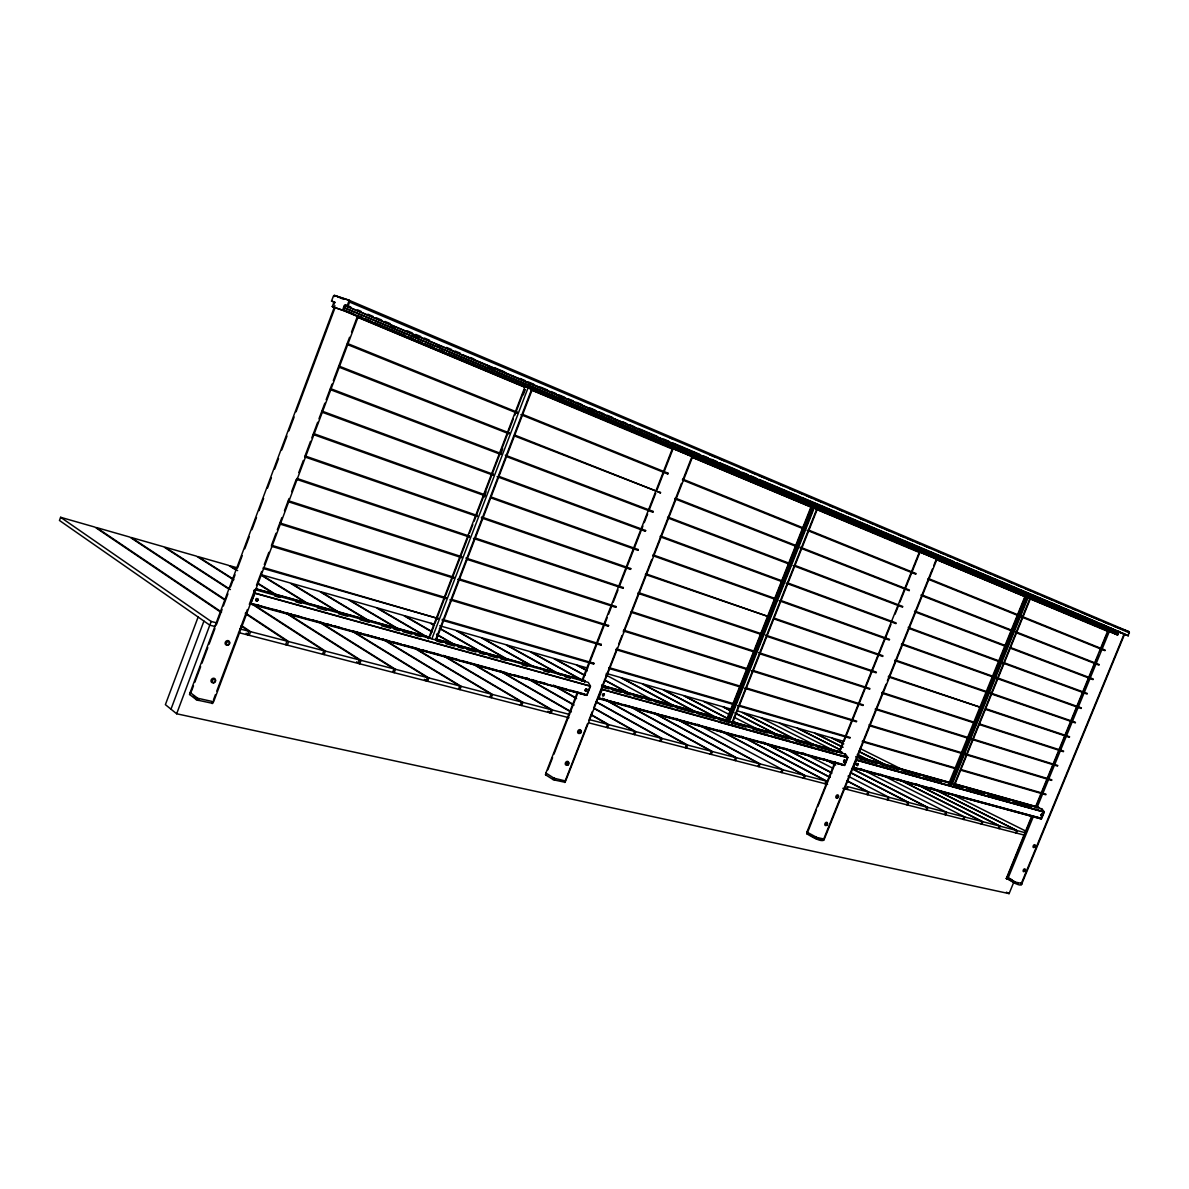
<?xml version="1.0" encoding="UTF-8"?>
<svg xmlns="http://www.w3.org/2000/svg" width="1189" height="1189" viewBox="0 0 1189 1189"><rect width="100%" height="100%" fill="white"/><g stroke="black" fill="none" stroke-linecap="round" stroke-linejoin="round"><path stroke-width="1.5" d="M843.61 761.659L844.264 760.024L845.171 760.336L844.517 761.956L843.61 761.659L844.517 761.956M843.863 761.792L844.264 760.024M844.249 761.837L845.171 760.336M856.645 765.226L857.284 763.606L858.176 763.918L857.522 765.523L856.645 765.226L857.522 765.523M856.897 765.359L857.284 763.606M857.269 765.404L858.176 763.918M212.801 703.383L196.705 699.949L189.571 694.495L190.151 692.533L197.746 698.255L213.619 701.778L358.157 316.764M1117.274 634.51L1118.864 631.612M1041.594 814.97L1040.657 815L1042.114 814.48L1041.519 815.922L1040.761 814.673L1041.386 815.253M1040.776 815.654L1041.861 814.361M585.493 690.229L585.924 688.996L587.039 689.367L586.296 691.255L585.137 689.813M603.611 694.584L602.927 695.297M190.151 692.533L334.897 305.677M250.998 600.356L250.745 603.165L254.535 593.519M844.502 761.138L843.61 760.752M843.863 760.826L843.685 761.228M598.676 698.523L602.184 689.516L847.876 757.586L844.74 765.404L598.186 697.898L619.959 703.695M856.556 764.735L857.641 764.349L856.645 764.334M332.311 306.569L334.02 301.932L331.523 301.085L333.217 296.581A1.516 0.758 -68.8 0 1 334.466 295.392L348.511 300.029L1129.045 631.716L1128.287 635.788L344.424 305.424L342.655 310.091M333.143 306.911L332.34 306.435M1041.222 814.524L1040.851 815.268L1041.609 814.346M343.086 309.794L1117.482 634.763M585.434 691.017L586.43 689.754L585.419 690.2M502.65 448.625L500.777 454.436L501.119 453.574L330.512 388.61M857.016 764.304L857.492 764.304M1040.672 814.881L1041.519 815.922M1024.324 870.526C1026.508 872.176 1024.264 869.605 1024.294 869.783M219.92 611.651L94.897 527.099L60.609 517.289L59.45 520.455L209.799 625.161L215.179 626.544M198.117 617.032L165.39 704.646L176.656 713.772L1009.104 893.623L1014.024 881.644M170.993 709.179L203.928 621.074M176.656 713.772L211.181 621.461L60.609 517.289M334.124 304.25L334.867 302.288L334.02 301.932M190.968 692.474L189.571 694.495M191.563 690.972L193.51 685.771M194.803 682.308L200.644 666.702M201.952 663.239L207.793 647.619M209.086 644.156L214.927 628.55M216.235 625.087L222.075 609.467M223.369 606.004L227.916 593.861M230.503 586.935L235.05 574.792M237.651 567.852L242.199 555.709M244.785 548.783L249.333 536.64M251.934 529.699L256.482 517.557M259.068 510.631L263.616 498.488M267.51 488.084L271.404 477.681M274.659 469.001L278.553 458.597M281.793 449.932L286.98 436.051M288.927 430.849L294.129 416.982M296.076 411.78L335.03 307.728M196.215 699.667L197.002 697.884M343.547 309.616L345.196 305.216M198.162 700.455L198.86 698.597M1128.287 635.788L346.995 306.286L348.704 301.709A1.531 0.773 -68.7 0 0 348.511 300.029M212.058 702.64L212.846 701.54M212.132 703.591L212.994 701.778M213.515 699.756L215.462 694.554M216.77 691.077L247.371 609.571M249.318 604.369L254.52 590.487M256.482 585.285L261.684 571.419M264.285 564.478L268.848 552.335M271.449 545.394L276.011 533.252M277.305 529.789L281.867 517.646M284.468 510.705L289.031 498.563M291.632 491.637L296.195 479.494M298.796 472.553L303.358 460.411M304.652 456.948L310.507 441.327M311.815 437.864L317.671 422.258M318.979 418.781L324.835 403.175M326.143 399.712L331.999 384.106M333.292 380.629L349.566 337.275M351.528 332.073L356.73 318.191M247.52 634.881L248.887 631.24L241.263 626.083M241.412 625.488L250.567 631.671L249.2 635.312L246.153 633.247M285.657 644.706L287.01 641.139L245.38 613.583M287.277 645.137L288.63 641.555L245.424 612.989M322.516 654.218L323.854 650.695L250.597 603.18L586.95 695.327L590.487 686.276L254.936 593.311L250.567 604.086L586.563 695.387M324.092 654.619L325.429 651.111L253.792 604.681M358.186 663.403L359.509 659.94L284.974 612.498M286.445 612.9L361.025 660.341L359.702 663.804L356.611 661.812M392.697 672.305L394.005 668.902L319.038 621.996M394.183 672.692L395.476 669.288L320.465 622.382M428.412 638.79L525.345 385.756M430.329 635.565L433.658 626.9M434.981 623.422L468.184 536.774M469.506 533.311L472.836 524.646M474.158 521.168L507.361 434.52M508.684 431.042L513.336 418.914M514.674 415.451L524.631 389.457M484.042 497.165L486.033 491.964M523.234 394.867L525.226 389.665M431.904 638.716L529.774 383.363M435.635 639.667L532.003 388.342M436.244 639.905L532.613 388.58M426.123 680.925L427.416 677.567L352.122 631.21M351.929 630.616L428.843 677.938L427.564 681.282L424.428 679.35M458.523 689.263L459.786 685.964L381.966 638.761M459.905 689.62L461.169 686.335L385.608 640.514M489.913 697.363L491.161 694.108L413.192 647.47M491.25 697.705L492.499 694.465L416.091 648.778M520.351 705.211L521.599 702.015L443.556 655.942M521.659 705.538L522.892 702.342L443.229 655.332M549.898 712.82L551.116 709.67L473.088 664.161M474.322 664.502L552.38 709.996L551.161 713.147L547.98 711.275M692.919 455.982L565.637 781.01L553.985 778.186L545.9 772.999L577.572 691.76M581.614 681.401L672.617 448.045M565.028 782.273L553.494 779.806L545.528 774.782L546.137 773.236M547.876 769.773L552.603 757.675M553.955 754.212L577.542 693.722M583.606 678.176L607.207 617.686M608.545 614.223L611.919 605.587M613.271 602.124L617.983 590.026M619.335 586.563L642.922 526.073M644.275 522.625L647.648 513.975M648.986 510.527L655.734 493.242M657.086 489.779L672.588 450.037M584.587 682.248L585.137 680.851L435.56 639.102M553.153 779.612L553.762 778.052M554.178 778.126L554.029 779.241L555.293 778.691M586.846 694.688L590.071 686.425M683.898 448.104L682.189 452.281M682.516 452.414L684.314 447.807M554.817 780.281L555.426 778.721M587.544 723.685L565.251 780.772M588.897 720.222L592.271 711.587M593.623 708.124L617.269 647.619M618.622 644.17L621.996 635.521M623.348 632.058L651.735 559.454M653.088 556.006L681.475 483.388M682.813 479.94L692.28 455.729M564.82 782.525L565.414 780.965M606.42 727.386L607.609 724.339L591.587 715.198M607.609 727.698L608.798 724.651L591.171 714.589M633.469 734.356L634.658 731.354L594.337 708.599M634.629 734.653L635.818 731.651L593.861 707.99M659.761 741.133L660.935 738.176L596.625 702.223M660.891 741.431L662.065 738.458L596.135 701.629M685.34 747.732L686.484 744.804L602.466 698.27M686.425 748.015L687.584 745.087L605.156 699.459M710.205 754.138L711.349 751.255L628.565 705.805M711.26 754.406L712.404 751.537L631.24 706.994M725.87 721.574L811.225 506.276M726.375 721.768L811.745 506.484M726.969 722.08L812.369 506.707M728.292 722.778L813.781 507.227M728.872 723.15L814.42 507.435M731.532 723.819L816.962 508.52M732.052 724.027L817.482 508.729M734.401 760.38L735.53 757.527L654.054 713.177M735.441 760.648L736.571 757.794L759.072 763.635L757.958 766.444M758.968 766.712L760.083 763.903L782.005 769.595L780.891 772.36M781.872 772.612L782.986 769.848L804.329 775.391L803.244 778.111M804.195 778.364L805.295 775.629L826.087 781.039L825.003 783.729M825.939 783.967L827.024 781.277L745.384 738.131M835.198 761.644L806.915 832.092L816.412 837.219M839.345 751.344L920.063 550.344M824.349 839.077C823.1 844.101 809.174 835.154 806.692 833.697L807.227 832.359M816.427 809.991L807.257 833.281L815.431 837.888L821.852 839.375M817.809 806.558L835.064 763.606M840.578 749.858L842.644 744.7M844.027 741.267L890.947 624.433M895.094 614.133L898.542 605.543M899.924 602.095L919.929 552.276M841.782 753.826L842.273 752.622L731.993 721.842M844.814 755.357L845.305 754.153M814.569 838.171L815.684 837.011M815.119 837.74L815.268 836.774M815.862 838.037L816.174 837.19M930.838 552.291L929.308 555.872M816.026 838.75L816.561 837.398L824.319 839.107L938.448 555.531M929.649 556.021L931.24 552.038M823.427 838.617L823.472 839.687M823.442 839.731L856.303 758.092M857.685 754.658L886.028 684.195M887.41 680.762L932.354 569.07M933.737 565.622L935.817 560.465M823.531 840.43L824.066 839.092M853.836 765.657L855.04 762.669M853.524 767.797L856.66 760.024L1044.314 812.013L1041.49 818.894L853.137 767.618L1041.088 818.27M846.226 789.199L847.311 786.538M847.148 789.437L848.218 786.776L867.985 791.904L866.93 794.534M867.821 794.757L868.877 792.142L888.168 797.135L887.113 799.736M887.975 799.959L889.03 797.358L907.846 802.248L906.806 804.804M907.653 805.027L908.693 802.471L927.048 807.227L926.023 809.768M926.855 809.977L927.881 807.45L945.805 812.102L944.794 814.599M948.837 783.625L1025.661 594.678M1025.408 596.581L949.892 784.101L1026.033 596.804M950.13 784.19L1026.285 596.908M951.215 784.755L1028.128 595.6M952.552 783.388L1028.827 595.852M953.831 785.602L1031.398 594.931M954.291 785.78L1031.859 595.109M945.597 814.807L946.607 812.31L964.13 816.858L963.12 819.325M963.907 819.533L964.903 817.051L982.01 821.495L981.014 823.932M981.787 824.14L982.783 821.688L999.488 826.028L998.507 828.451M999.25 828.644L1000.246 826.221L1016.58 830.472L1015.599 832.85M1016.327 833.043L1017.308 830.65L1026.181 832.954M1021.723 883.278C1022.035 889.417 1005.924 877.214 1006.295 878.508L1031.829 815.832M1035.337 807.301L1107.554 631.374M1006.474 878.76L1006.964 877.586C1013.147 878.701 1012.85 883.234 1018.319 883.442M1031.621 817.735L1006.815 878.24M1035.827 807.494L1058.968 751.121M1060.38 747.718L1070.888 722.095M1072.285 718.676L1094.727 664.012M1096.124 660.608L1098.235 655.481M1099.632 652.062L1107.345 633.276M1014.737 882.52L1006.949 878.389L1007.648 877.69M1008.079 878.077L1033.345 816.561M1036.853 808.015L1109.827 630.259M1041.267 809.962L1041.713 808.892M1014.291 882.907L1014.782 881.599M1015.406 882.788L1014.99 881.822M1015.584 883.427L1016.06 882.238L1022.079 883.516M1119.25 631.404L1117.809 634.896L342.714 309.972M1022.05 883.486L1021.128 883.947L1124.17 633.9M1021.425 884.735L1124.645 634.079M1125.522 634.763L1100.107 623.333M343.517 310.403L345.613 304.815L350.755 306.985M1034.385 846.107C1034.281 849.823 1036.853 843.878 1033.954 845.825M857.076 764.512L857.165 764.973M256.958 599.836L256.215 598.959M333.44 307.015L333.648 306.257M837.442 796.154C836.016 800.866 841.203 794.505 837.011 796.05M566.603 762.848L566.558 763.828M602.793 694.51L603.774 694.525M257.106 600.148L257.314 599.36M256.809 600.326L257.627 599.598L256.69 598.884M602.511 694.584L604.384 694.138L603.655 695.996L602.511 694.584L602.808 695.773M602.749 694.718L603.284 693.767M602.555 695.639L604.384 694.138M585.374 689.962L585.924 688.996M585.196 690.883L587.039 689.367M256.23 600.861L256.839 598.498L258.414 600.237L256.007 600.713L257.404 601.188M257.181 601.039L258.236 598.974M263.111 568.476L438.161 618.562L263.334 567.51M844.339 765.24L598.23 698.077M256.646 599.063L256.913 600.43M545.9 772.984L545.528 774.782M453.752 577.185L453.41 578.032L453.752 577.185L280.099 523.041M667.965 473.163L667.653 473.965L667.965 473.163L522.907 414.471M514.644 436.021L660.594 492.796L514.971 435.159M623.17 588.347L623.259 587.529L623.021 588.332L473.415 538.394M615.932 606.509L615.62 607.297L615.932 606.509L465.88 558.042M804.314 528.332L804.017 529.075L804.314 528.332L682.664 479.122M593.801 663.209L593.564 664.027L593.801 663.209L442.308 619.35M645.374 574.51L769.461 616.957L645.686 573.722M909.288 590.725L800.078 547.951M902.808 606.494L795.099 565.488M257.225 599.137L256.408 599.613L257.077 600.4M734.505 703.992L734.43 704.75L734.579 703.977L608.917 667.594M876.427 672.157L765.523 635.075M869.724 689.204L760.053 653.876M856.734 721.158L746.499 688.03M994.004 677.373L901.381 644.349M987.896 692.043L895.109 659.954M888.287 676.883L981.802 707.767L888.555 676.214M1075.376 722.927L991.76 694.094M956.714 768.332L862.411 741M1063.65 751.106L979.602 723.952M517.066 412.122L516.68 412.955L517.066 412.122L347.456 343.487M508.981 432.841L508.729 433.703L509.055 432.841L338.969 366.078M493.182 474.262L492.855 475.11L493.242 474.292L322.07 411.126M485.201 494.892L484.949 495.768L485.275 494.906L313.628 433.584M477.116 516.398L477.294 515.506L477.042 516.383L304.874 456.948M660.49 492.305L660.177 493.093M469.417 536.09L469.15 536.967L469.477 536.12L296.849 478.409M652.969 511.389L652.731 512.206L653.043 511.404L505.325 455.179M461.6 556.66L461.273 557.522L461.6 556.66L288.466 500.747M645.597 530.487L645.285 531.275L645.597 530.487L499.142 476.447M638.092 549.526L637.854 550.329L638.166 549.541L491.265 497.047M630.735 568.55L630.423 569.353L630.735 568.55L481.619 516.992M445.83 597.651L445.637 598.543L445.89 597.666L271.731 545.305M797.358 546.048L797.002 546.747L797.358 546.048L675.248 498.087M790.224 563.645L790.001 564.403L790.299 563.66L667.846 517.052M437.998 618.087L437.805 618.979M783.298 581.302L783.016 582.03L783.298 581.302L660.445 535.971M806.945 832.077L806.692 833.697M608.545 625.444L608.233 626.231L608.605 625.488L459.801 579.073M769.357 616.482L769.06 617.21M601.173 644.334L600.861 645.122L601.173 644.334L451.983 599.494M896.12 622.932L788.144 583.086M755.446 651.557L755.149 652.285L755.446 651.557L632.726 611.934M889.595 639.37L781.188 600.638M882.937 655.748L774.232 618.161M1006.607 646.013L914.772 611.057M748.505 669.065L748.208 669.793L748.505 669.065L623.631 630.14M741.564 686.543L741.282 687.272L741.564 686.543L616.303 648.897M839.702 752.563L842.184 752.429L731.919 721.634M850.105 737.433L739.528 705.419M969.184 737.864L875.505 708.659M1069.387 737.329L985.547 709.357M564.834 781.738L564.463 780.564M1006.786 877.319L1007.796 877.898M1045.904 794.133L960.98 769.551M1020.89 882.966L1021.574 883.353L1020.742 883.041M1007.098 877.512L1015.347 881.985M916.11 573.574L809.07 530.264M1019.122 615.248L929.649 579.043M1105.205 650.086L1021.455 616.199M1012.85 630.646L921.356 594.708M1099.201 664.547L1015.213 631.567M1006.295 878.508L1010.68 879.488M776.328 598.899L776.031 599.628L776.387 598.944L653.058 554.862M1093.256 679.008L1010.68 647.574M1000.365 661.381L908.203 627.376M1087.326 693.455L1004.452 662.882M816.471 837.383L815.58 837.056M1081.396 707.901L996.501 677.567M762.387 634.034L762.104 634.763L762.461 634.079L638.33 592.553M238.528 632.563L568.966 717.74M588.674 722.808L827.574 784.383M842.852 788.322L1025.215 835.332M211.181 621.461L216.576 622.858M239.91 628.907L248.887 631.24M250.567 631.671L287.01 641.139M288.63 641.555L323.854 650.695M325.429 651.111L359.509 659.94M361.025 660.341L394.005 668.902M395.476 669.288L427.416 677.567M428.843 677.938L459.786 685.964M461.169 686.335L491.161 694.108M492.499 694.465L521.599 702.015M522.892 702.342L551.116 709.67M552.38 709.996L569.501 714.44M589.878 719.731L607.609 724.339M608.798 724.651L634.658 731.354M635.818 731.651L660.935 738.176M662.065 738.458L686.484 744.804M687.584 745.087L711.349 751.255M712.404 751.537L735.53 757.527M975.456 722.615L882.03 692.444M250.567 603.507L584.929 694.51M256.066 604.592L261.61 606.167M273.931 609.467L283.041 612.008M286.623 612.974L291.989 614.431M295.377 615.293L300.921 616.868M313.242 620.153L322.368 622.709M325.935 623.675L331.3 625.132M334.689 625.994L340.232 627.569M352.553 630.854L361.679 633.41M365.246 634.376L379.544 638.27M382.932 639.132L388.476 640.693M391.88 641.555L400.99 644.096M404.572 645.077L418.721 648.882M422.244 649.833L427.802 651.394M431.191 652.256L440.302 654.797M443.883 655.778L458.033 659.583M461.57 660.534L497.492 670.358M500.881 671.22L506.425 672.796M513.574 674.743L527.871 678.637M531.26 679.499L536.804 681.059M540.192 681.921L545.736 683.497M552.885 685.444L567.183 689.338M570.571 690.2L585.062 694.198M623.318 704.557L659.182 714.366M662.541 715.228L844.591 764.824L847.46 757.705L719.271 722.199M863.348 704.899L753.425 670.596M602.154 689.293L847.831 757.393L845.483 754.094L601.545 686.216M856.615 759.83L1044.269 811.834L1041.891 808.847L855.857 757.096M856.243 760.128L1043.912 812.102L1041.341 818.374L853.39 767.217M1107.316 630.542L1029.525 598.439M255.709 588.912L430.21 637.616M602.154 685.592L726.657 720.356M856.407 756.561L951.141 783.001M954.708 783.997L1038.725 807.45M254.773 589.581L588.273 682.397L590.457 686.053L254.922 593.058L253.762 590.339M954.529 784.963L959.895 786.449M975.991 790.938L981.356 792.424M997.452 796.912L1002.817 798.399M1018.914 802.887L1024.279 804.373M274.674 596.001L280.024 597.487M296.046 601.946L301.397 603.447M317.418 607.906L326.321 610.373M338.791 613.851L347.693 616.333M360.163 619.796L369.08 622.278M381.535 625.741L390.453 628.223M394.005 629.219L399.355 630.705M402.908 631.701L411.825 634.168M415.377 635.164L420.728 636.65M436.749 641.109L442.1 642.595M445.667 643.591L454.57 646.073M458.122 647.054L463.472 648.54M467.039 649.536L475.942 652.018M479.494 653.014L484.844 654.5M488.411 655.481L497.314 657.963M500.881 658.959L506.217 660.445M522.253 664.904L527.589 666.39M543.626 670.849L548.961 672.335M564.998 676.794L570.334 678.28M603.388 687.48L608.723 688.966M612.276 689.962L621.178 692.429M624.73 693.425L630.066 694.911M633.633 695.907L642.521 698.374M646.088 699.37L651.423 700.856M654.976 701.837L672.766 706.786M676.333 707.782L694.123 712.731M697.675 713.727L715.466 718.676M719.033 719.672L724.369 721.158M731.488 723.135L745.711 727.088M752.83 729.08L767.068 733.033M774.173 735.01L788.411 738.978M795.53 740.955L813.321 745.904M816.873 746.9L834.663 751.849M859.498 758.76L877.378 763.739M880.945 764.735L898.825 769.699M902.406 770.695L920.286 775.674M923.868 776.67L941.733 781.649M956.045 785.632L963.194 787.623M966.776 788.604L984.655 793.583M988.222 794.579L1009.684 800.554M1013.251 801.549L1031.131 806.528M1057.809 765.508L973.419 739.186M255.65 588.659L430.15 637.378M435.486 638.865L585.062 680.628M602.08 685.384L726.583 720.148M856.318 756.367L951.051 782.823M954.633 783.819L1038.636 807.272M236.834 567.703L229.834 565.696L237.637 570.586M434.416 624.24L430.879 623.229L434.089 625.057M439.722 625.756L455.625 630.304L507.242 659.434M587.648 668.084L576.933 665.023L586.667 670.269M606.286 673.405L620.227 677.403L675.62 706.89M703.799 701.317L722.496 706.667L730.7 710.888M731.651 709.283L723.343 706.905L729.897 710.294M736.645 710.71L741.639 712.137L799.067 741.594M761.168 717.725L778.706 722.749L837.442 752.369M779.494 722.971L796.66 727.891L839.687 749.62M843.521 741.297L832.226 738.057L843.789 743.853M963.045 753.127L868.996 724.844M1051.864 779.821L965.468 753.856M442.115 620.227L593.564 664.027M608.753 668.411L734.43 704.75M737.596 705.672L849.986 738.161M862.293 741.713L956.669 769.001M960.861 770.219L1045.8 794.772M271.389 546.241L445.563 598.513M449.873 599.806L600.861 645.122M616.006 649.67L741.282 687.272M744.433 688.223L856.452 721.842M870.497 726.063L962.793 753.767M965.215 754.48L1051.611 780.415M279.742 523.977L453.41 578.032M457.706 579.37L608.233 626.231M623.333 630.928L748.208 669.793M751.359 670.774L863.006 705.523M875.238 709.328L968.99 738.518M971.398 739.261L1057.511 766.073M288.11 501.669L461.273 557.522M467.322 559.469L615.62 607.297M630.675 612.142L755.149 652.285M881.762 693.128L975.203 723.254M979.35 724.591L1063.412 751.701M758.582 652.583L869.843 688.505M1124.571 634.064L463.22 355.006M296.507 479.33L469.15 536.967M638.017 593.341L762.104 634.763M766.994 636.397L876.144 672.84M475.511 538.127L623.393 587.589M985.815 708.718L1069.624 736.749M344.424 305.424L346.995 306.286M334.867 302.288L331.523 301.085M345.256 305.781L347.842 306.643L349.551 302.065A1.531 0.773 -68.7 0 0 349.343 300.386L335.298 295.749A1.516 0.758 -68.8 0 0 334.198 296.566M342.506 310.166L332.37 306.717L343.339 310.522M305.216 456.011L477.428 515.565M990.274 692.86L1075.465 722.317M481.292 517.854L630.423 569.353M773.935 618.889L882.728 656.462M894.827 660.638L987.628 692.667M671.622 447.926L531.186 389.724M901.648 643.68L994.182 676.749M313.287 434.52L484.949 495.768M490.938 497.909L637.854 550.329M652.761 555.649L776.031 599.628M779.137 600.742L889.313 640.054M996.233 678.206L1081.143 708.495M671.205 448.595L531.23 389.977M918.621 551.458L816.293 509.1M918.235 552.023L816.026 509.219M1113.93 626.142L1129.045 631.716M321.714 412.063L492.855 475.11M497.076 476.67L645.285 531.275M660.133 536.759L783.016 582.03M786.107 583.175L895.911 623.631M909.674 628.699L1000.098 662.02M1002.461 662.882L1087.073 694.064M1106.677 630.928L1029.585 598.647M1117.497 634.956L342.373 310.106M330.156 389.561L500.777 454.436M506.722 456.68L652.731 512.206M667.534 517.839L790.001 564.403M793.093 565.578L902.525 607.178M914.504 611.741L1006.34 646.653M1010.427 648.213L1093.003 679.618M338.627 367.015L508.729 433.703M674.936 498.89L797.002 546.747M921.074 595.392L1012.597 631.285M1016.654 632.875L1098.948 665.141M800.375 547.222L909.422 590.026M347.099 344.424L516.68 412.955M520.871 414.649L667.653 473.965M682.352 479.91L804.017 529.075M807.078 530.309L915.768 574.228M927.658 579.028L1018.854 615.887M1021.202 616.838L1104.908 650.665M343.279 309.526L348.407 311.681M348.674 311.771L353.817 313.926M357.235 315.367L362.377 317.522M365.796 318.949L370.938 321.104M374.357 322.546L405.167 335.476M408.317 336.814L413.727 339.058M416.878 340.411L422.273 342.655M425.424 343.993L433.985 347.589M439.395 349.834L444.537 351.989M447.956 353.43L1117.719 634.406M357.072 316.794L524.676 386.96M691.597 456.903L811.18 506.96M935.639 559.098L1026.092 596.997M357.101 317.077L524.512 387.153M691.656 457.156L811.032 507.123M935.49 559.246L1026.285 597.25M413.49 335.402L416.908 336.844M437.418 345.479L440.837 346.92M488.694 367.089L493.836 369.244M558.785 396.606L562.204 398.047M587.842 408.853L592.969 411.008M671.607 444.121L675.025 445.563M680.153 447.733L683.571 449.174M710.918 460.693L714.336 462.135M792.959 495.248L796.377 496.69M801.505 498.845L804.923 500.287M810.051 502.457L813.469 503.883M823.724 508.208L827.158 509.65M832.285 511.805L835.704 513.247M914.326 546.375L917.745 547.817M922.872 549.972L926.29 551.414M945.092 559.335L948.51 560.777M953.637 562.932L957.056 564.374M1035.693 597.487L1039.112 598.929M1044.239 601.099L1047.658 602.526M1066.459 610.447L1069.877 611.889M1075.005 614.059L1078.423 615.501M1097.224 623.408L1100.642 624.849M390.453 325.905L393.871 327.347M412.672 335.268L417.8 337.423M868.951 527.411L872.369 528.852M908.247 543.967L911.666 545.409M990.274 578.508L993.692 579.95M998.819 582.105L1002.238 583.546M1029.585 595.065L1033.003 596.506M343.68 307.416L1118.418 633.41L343.576 307.505M357.592 309.868L361.01 311.325M367.862 314.208L372.989 316.378M376.408 317.82L381.55 319.99M384.968 321.431L390.096 323.601M407.203 330.81L412.345 332.979M415.749 334.421L420.891 336.591M424.31 338.033L429.452 340.203M446.544 347.426L451.686 349.596M455.09 351.037L460.247 353.207M470.487 357.532L473.935 358.989M494.446 367.639L504.731 371.994M520.098 378.474L525.256 380.658M528.659 382.085L533.816 384.27M540.623 387.138L547.505 390.037M550.893 391.478L556.051 393.648M559.439 395.09L564.612 397.26M568 398.701L573.157 400.871M576.546 402.313L581.674 404.468M590.234 408.08L595.407 410.264M598.78 411.691L603.953 413.876M607.341 415.303L612.513 417.488M622.739 421.798L626.157 423.254M629.62 424.711L634.748 426.881M638.136 428.308L656.997 436.259M663.789 439.127L668.976 441.327M672.35 442.739L699.771 454.317M703.056 455.714L708.317 457.928M711.557 459.296L716.878 461.54M720.073 462.893L733.702 468.644M733.985 468.763L739.112 470.933M742.545 472.375L747.673 474.545M750.735 475.838L756.219 478.156M759.251 479.435L800.702 496.928M801.817 497.403L809.263 500.539M810.333 501L815.446 503.155M816.1 503.437L846.092 516.1M846.895 516.442L854.609 519.697M855.456 520.054L891.378 535.213M892.077 535.511L899.939 538.825M900.593 539.107L953.459 561.416M956.402 562.665L1097.031 622.025M334.466 295.392L343.829 299.375M669.972 437.76L673.39 439.202M709.239 454.421L716.075 457.319M719.494 458.776L724.606 460.946M739.974 467.47L743.393 468.912M750.229 471.81L755.342 473.98M758.76 475.437L763.888 477.606M767.291 479.063L772.419 481.233M779.256 484.131L782.659 485.573M789.496 488.471L794.624 490.656M798.027 492.097L803.155 494.267M806.573 495.724L811.701 497.894M815.104 499.35L821.941 502.248M828.763 505.147L833.89 507.317M837.309 508.758L842.436 510.943M845.84 512.385L850.967 514.555M859.498 518.181L864.626 520.351M868.044 521.808L873.172 523.977M876.575 525.434L881.703 527.604M885.121 529.046L890.234 531.23M898.78 534.842L903.908 537.027M907.311 538.468L912.439 540.638M915.857 542.095L920.97 544.265M924.388 545.721L929.516 547.891M938.047 551.518L943.174 553.688M946.593 555.129L951.705 557.314M955.124 558.756L960.251 560.926M968.782 564.552L973.91 566.722M977.328 568.179L982.441 570.348M985.859 571.805L990.987 573.975M994.405 575.417L999.518 577.601M1008.064 581.213L1013.177 583.398M1016.595 584.839L1021.723 587.009M1025.141 588.466L1030.254 590.636M1033.672 592.092L1038.8 594.262M1042.203 595.704L1052.458 600.059M1055.877 601.5L1060.989 603.685M1064.408 605.127L1069.535 607.297M1072.939 608.753L1076.357 610.195M1081.485 612.38L1100.271 620.346M1103.674 621.788L1108.802 623.972M348.704 301.709L1129.461 632.905M554.252 778.319L554.371 778.245M1041.356 814.227L1042.114 814.48M1041.118 818.909L853.301 767.916M859.929 748.431L906.152 771.468M950.724 793.672L1026.672 831.512M858.666 751.285L886.756 765.344M933.023 788.485L1017.308 830.65M843.046 743.63L831.483 737.849L815.015 733.137L843.12 747.272M859.573 751.909L886.013 765.136M930.645 787.46L1016.58 830.472M858.012 754.747L871.24 761.391M915.902 783.833L1000.246 826.221M842.377 747.049L814.257 732.914L797.433 728.099L840.46 749.828M857.254 754.539L868.832 760.351M916.793 784.458L999.488 826.028M898.379 779.077L982.783 821.688M899.27 779.702L982.01 821.495M880.484 774.217L964.903 817.051M816.977 746.187L760.366 717.502L742.456 712.374L798.25 740.985M860.479 768.57L946.607 812.31M852.394 768.748L927.881 807.45M851.577 768.525L927.048 807.227M844.353 765.434L598.439 698.656M734.817 712.82L779.107 735.664M826.682 760.187L834.871 764.408M851.279 772.865L908.693 802.471M735.619 713.43L778.26 735.426M824.185 759.102L835.674 765.032M850.432 772.642L907.846 802.248M730.031 714.916L702.937 701.064L683.824 695.595L728.04 718.661M734.089 717.22L761.168 731.072M802.932 752.934L833.296 768.466M848.054 776.12L889.03 797.358M732.959 721.233L739.499 724.651M785.364 748.565L831.215 772.493M847.579 781.024L868.877 792.142M727.163 718.424L682.947 695.342L663.403 689.754L719.018 718.944M733.717 721.842L738.622 724.398M784.472 748.327L831.958 773.103M846.702 780.801L867.985 791.904M763.175 742.129L830.219 777.324M718.111 718.691L662.511 689.501L642.521 683.779L698.032 713.118M763.903 742.739L829.313 777.086M697.111 712.865L641.599 683.526L621.163 677.671L676.571 707.143M741.193 736.154L826.087 781.039M722.184 731.413L805.295 775.629M719.613 730.299L804.329 775.391M605.81 674.906L654.574 701.034M697.482 724.279L782.986 769.848M1006.414 892.166L1009.104 893.623M604.488 679.9L630.423 693.9M675.798 718.394L760.083 763.903M587.292 670.864L575.952 664.74L554.044 658.468L585.003 675.322M605.127 680.494L629.427 693.618M678.042 719.88L759.072 763.635M602.927 685.072L607.817 687.732M653.445 712.568L736.571 757.794M583.992 675.025L553.034 658.171L530.591 651.75L582.536 680.257M601.916 684.79L606.806 687.45M583.115 680.866L529.566 651.453L506.573 644.884L558.295 673.509M560.45 675.01L505.518 644.587L481.961 637.839L535.02 667.49M532.315 666.286L480.876 637.527L456.739 630.631L509.977 660.653M553.539 685.236L576.115 697.973M555.62 686.752L576.591 698.582M440.495 628.713L483.774 653.37M527.054 678.042L573.544 704.542M434.55 625.637L429.734 622.902L404.364 615.634L431.666 631.374M439.35 628.387L481.025 652.137M527.485 678.637L573.96 705.151M436.482 634.153L455.744 645.255M500.718 671.161L571.374 711.884M432.083 631.968L403.19 615.308L377.151 607.847L426.539 636.635M436.898 634.733L454.57 644.914M499.514 670.834L570.155 711.557M428.501 638.166L375.947 607.505L349.239 599.865L400.217 629.947M398.969 629.605L348.005 599.509L320.569 591.661L369.928 621.178M367.044 619.855L319.306 591.305L291.142 583.249L339.95 612.84M339.073 612.736L289.848 582.878L260.896 574.599L309.556 604.532M261.134 575.179L308.204 604.161M257.954 583.294L276.71 595.02M236.269 570.2L228.466 565.31L197.879 556.556L233.624 579.296M258.132 583.873L278.434 596.581M233.743 579.875L196.482 556.155L165.033 547.163L230.443 589.551M256.839 598.498L255.843 599.449M228.942 589.135L163.577 546.747L131.236 537.487L225.36 599.732M225.33 600.326L129.735 537.056L96.443 527.53L221.57 612.082M193.153 696.026L197.121 699.117M1024.873 870.824A1.546 0.877 -63.2 0 1 1023.239 871.388A1.546 0.877 -63.2 0 1 1023.982 869.114A1.546 0.877 -63.2 0 1 1025.23 869.724M1034.564 847.029A1.546 0.877 -63.6 0 1 1033.063 846.88A1.546 0.877 -63.6 0 1 1034.356 844.71A1.546 0.877 -63.6 0 1 1034.965 846.345M825.969 824.482C827.395 828.094 828.54 820.261 825.969 824.482M214.154 682.605A1.798 1.531 -46.8 0 0 215.224 679.766A1.798 1.531 -46.8 0 0 212.37 680.643A1.798 1.531 -46.8 0 0 214.154 682.605M213.559 682.664A2.437 2.066 -46.8 0 0 215.001 678.83A2.437 2.066 -46.8 0 0 211.152 680.004A2.437 2.066 -46.8 0 0 213.559 682.664M228.273 644.958A1.798 1.546 -48.8 0 0 229.343 642.119A1.798 1.546 -48.8 0 0 226.505 642.952A1.798 1.546 -48.8 0 0 228.273 644.958M227.679 645.047A2.437 2.081 -48.8 0 0 229.12 641.198A2.437 2.081 -48.8 0 0 225.271 642.328A2.437 2.081 -48.8 0 0 227.679 645.047M568.089 764.899A1.501 1.115 -58.4 0 0 568.491 762.476A1.501 1.115 -58.4 0 0 566.484 763.843A1.501 1.115 -58.4 0 0 568.089 764.899M567.45 764.839A2.036 1.501 -58.4 0 0 568.015 761.54A2.036 1.501 -58.4 0 0 565.28 763.412A2.036 1.501 -58.4 0 0 567.45 764.839M580.485 733.182A1.501 1.115 -59.5 0 0 580.901 730.73A1.501 1.115 -59.5 0 0 578.894 732.097A1.501 1.115 -59.5 0 0 580.485 733.182M579.846 733.137A2.036 1.501 -59.5 0 0 580.395 729.823A2.036 1.501 -59.5 0 0 577.676 731.666A2.036 1.501 -59.5 0 0 579.846 733.137M826.429 825.24A1.754 1.13 -61.7 0 0 827.009 822.416A1.754 1.13 -61.7 0 0 824.839 824.081A1.754 1.13 -61.7 0 0 826.429 825.24M837.442 797.849A1.754 1.13 -62.4 0 0 838.037 795.01A1.754 1.13 -62.4 0 0 835.867 796.645A1.754 1.13 -62.4 0 0 837.442 797.849"/></g></svg>
